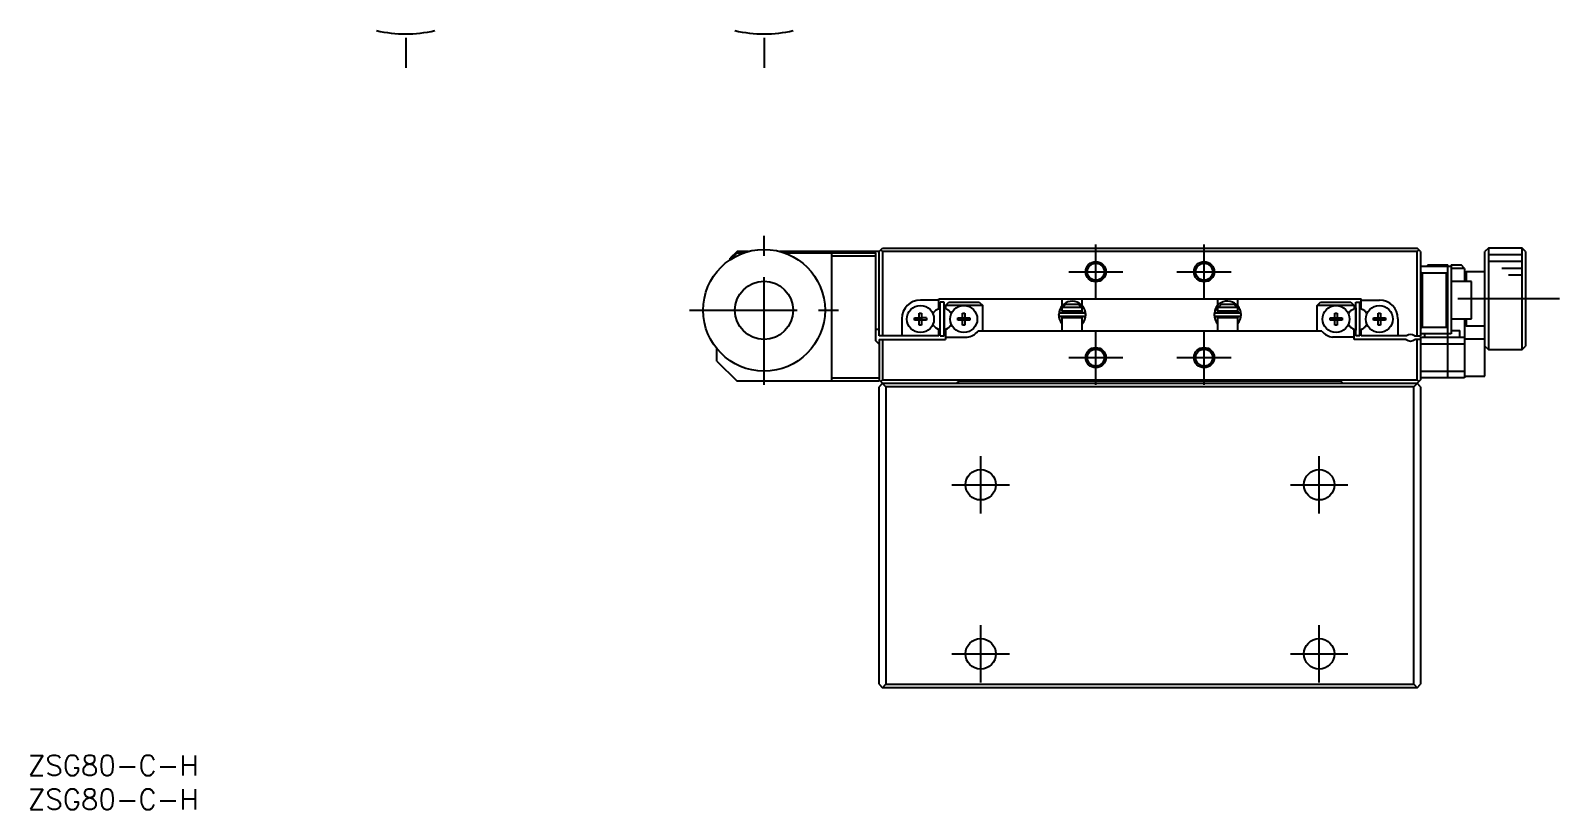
# Model space of a CAD drawing. Extents: x 0 to 477, y -8 to 328.
# Drawn here: x 0.4 to 226.2, y -8 to 107.2 of the extents above; entities that cross this region are included whole.
import ezdxf

# ---------------------------------------------------------------- set-up
doc = ezdxf.new("R2010")
doc.units = 0
doc.header["$LTSCALE"] = 0.5
doc.linetypes.add('CENTER', pattern=[50.8, 31.75, -6.35, 6.35, -6.35])
for name, color, linetype in [('MSM_CENTER', 1, 'CENTER'), ('MSM_CONTINUOUS', 7, 'CONTINUOUS'), ('MSM_NARROW', 5, 'CONTINUOUS'), ('MSM_PART_NUMBER', 7, 'CONTINUOUS')]:
    doc.layers.add(name, color=color, linetype=linetype)
doc.styles.get("Standard").update_dxf_attribs({"font": 'txt.shx', "height": 3, "bigfont": 'bigfont.shx'})

# ---------------------------------------------------------------- blocks, each defined once
blk = doc.blocks.new('*U2')
at = {"layer": 'MSM_PART_NUMBER'}
blk.add_text('ZSG80-C-H', height=3, dxfattribs=at).set_placement((0, -3))
blk = doc.blocks.new('*U3')
at = {"layer": 'MSM_PART_NUMBER'}
blk.add_text('ZSG80-C-H', height=3, dxfattribs=at).set_placement((0, -8))

msp = doc.modelspace()

# ---------------------------------------------------------------- linework, layer by layer
at = {"layer": 'MSM_CENTER'}
for p, q in [((55.8, 207.654914), (55.8, 101.655071)), ((108.75, 207.654914), (108.75, 101.655071)), ((108.75, 54.8), (108.75, 76.8)), ((157.75, 67.5), (157.75, 75.5)), ((173.75, 67.5), (173.75, 75.5)), ((153.75, 71.5), (161.75, 71.5)), ((169.75, 71.5), (177.75, 71.5)), ((97.75, 65.8), (119.75, 65.8)), ((226.25, 67.5), (211.25, 67.5)), ((157.75, 54.8), (157.75, 62.8)), ((173.75, 54.8), (173.75, 62.8)), ((153.75, 58.8), (161.75, 58.8)), ((169.75, 58.8), (177.75, 58.8)), ((140.75, 35.75), (140.75, 44.25)), ((190.75, 35.75), (190.75, 44.25)), ((136.5, 40), (145, 40)), ((186.5, 40), (195, 40)), ((140.75, 10.75), (140.75, 19.25)), ((190.75, 10.75), (190.75, 19.25)), ((136.5, 15), (145, 15)), ((186.5, 15), (195, 15))]:
    msp.add_line(p, q, dxfattribs=at)
at = {"layer": 'MSM_CONTINUOUS'}
for p, q in [((125.75, 74.5), (126.25, 75)), ((126, 74.75), (126.25, 74.5)), ((126.25, 75), (205.25, 75)), ((205.75, 74.5), (205.25, 75)), ((205.25, 74.5), (205.5, 74.75)), ((215.75, 75), (215.25, 74.5)), ((215.75, 75), (215.75, 60)), ((220.75, 75), (215.75, 75)), ((220.75, 60), (220.75, 75)), ((221.25, 74.5), (220.75, 75)), ((104.75, 74.3), (103.698958, 73.248958)), ((104.75, 74.5), (103.75, 73.5)), ((103.75, 73.3), (103.75, 73.5)), ((106.445656, 74.5), (104.75, 74.5)), ((104.75, 74.3), (105.79196, 74.3)), ((125.75, 74.5), (111.054344, 74.5)), ((111.70804, 74.3), (125.25, 74.3)), ((118.75, 55.3), (118.75, 74.3)), ((125.25, 73.8), (118.75, 73.8)), ((125.25, 61.3), (125.25, 74.3)), ((125.75, 62), (125.75, 74.5)), ((126.25, 74.5), (126.25, 62)), ((205.25, 74.5), (126.25, 74.5)), ((205.25, 62), (205.25, 74.5)), ((205.75, 74.5), (205.75, 62)), ((205.75, 72.3), (210.25, 72.3)), ((206.85, 72.5), (206.65, 72.3)), ((206.85, 72.5), (209.75, 72.5)), ((209.75, 55.8), (209.75, 72.5)), ((210.25, 72.5), (211.75, 72.5)), ((210.25, 72.5), (210.25, 62.3)), ((212.25, 72), (211.75, 72.5)), ((215.25, 56.05), (215.25, 74.5)), ((221.25, 74.5), (221.25, 60.5)), ((205.75, 71.5), (205.95, 71.3)), ((205.95, 71.3), (205.95, 63.3)), ((209.55, 71.3), (205.95, 71.3)), ((209.55, 71.3), (209.75, 71.5)), ((209.55, 63.3), (209.55, 71.3)), ((212.25, 72), (210.25, 72)), ((213.25, 70.05), (210.25, 70.05)), ((212.25, 72), (212.25, 70.05)), ((212.45, 71.5), (212.25, 71.3)), ((212.45, 71.5), (212.45, 70.05)), ((215.25, 71.5), (212.45, 71.5)), ((213.25, 64.55), (213.25, 70.05)), ((134.55, 67.3), (131.85, 67.3)), ((134.25625, 65.874815), (134.55, 66.044412)), ((134.55, 67.5), (196.95, 67.5)), ((134.55, 66.044412), (134.55, 67.5)), ((134.75, 62), (134.75, 67)), ((135.35, 67), (134.75, 67)), ((135.35, 62), (135.35, 67)), ((135.350002, 66.15), (135.350002, 62.85)), ((135.55, 66.5), (136.05, 67)), ((135.55, 66.5), (135.55, 66.044412)), ((141.05, 66.5), (135.55, 66.5)), ((135.55, 66.044412), (135.84375, 65.874815)), ((136.05, 67), (140.55, 67)), ((140.55, 67), (141.05, 66.5)), ((141.05, 62.7), (141.05, 66.5)), ((152.404587, 65.865409), (152.270838, 65.174163)), ((152.369677, 65.676034), (152.36882, 65.640295)), ((152.36882, 65.640295), (152.369748, 65.604558)), ((152.372318, 65.711689), (152.369677, 65.676034)), ((152.369748, 65.604558), (152.37246, 65.56891)), ((152.376738, 65.747172), (152.372318, 65.711689)), ((152.37246, 65.56891), (152.376949, 65.53344)), ((152.382925, 65.782397), (152.376738, 65.747172)), ((152.376949, 65.53344), (152.383205, 65.498233)), ((152.390866, 65.817276), (152.382925, 65.782397)), ((152.400541, 65.851725), (152.390866, 65.817276)), ((152.411927, 65.885656), (152.400541, 65.851725)), ((152.420799, 65.906149), (152.404587, 65.865409)), ((152.424264, 65.917243), (152.411927, 65.885656)), ((152.424761, 65.918096), (152.424264, 65.917243)), ((152.430146, 65.920714), (152.424761, 65.918096)), ((152.429068, 65.926138), (152.685626, 65.84982)), ((152.44359, 65.959366), (152.429094, 65.926025)), ((152.434842, 65.921198), (152.430146, 65.920714)), ((152.440813, 65.921094), (152.434842, 65.921198)), ((152.448019, 65.920404), (152.440813, 65.921094)), ((152.456414, 65.919132), (152.448019, 65.920404)), ((152.465944, 65.917286), (152.456414, 65.919132)), ((152.476547, 65.914879), (152.465944, 65.917286)), ((152.488155, 65.911926), (152.476547, 65.914879)), ((152.500693, 65.908445), (152.488155, 65.911926)), ((152.514079, 65.90446), (152.500693, 65.908445)), ((152.528227, 65.899997), (152.514079, 65.90446)), ((152.543045, 65.895083), (152.528227, 65.899997)), ((152.558438, 65.889752), (152.543045, 65.895083)), ((152.574305, 65.884036), (152.558438, 65.889752)), ((152.590545, 65.877975), (152.574305, 65.884036)), ((152.607052, 65.871605), (152.590545, 65.877975)), ((152.62372, 65.86497), (152.607052, 65.871605)), ((152.64044, 65.858111), (152.62372, 65.86497)), ((152.657104, 65.851074), (152.64044, 65.858111)), ((152.673605, 65.843903), (152.657104, 65.851074)), ((152.689836, 65.836645), (152.673605, 65.843903)), ((152.685626, 65.84982), (152.750008, 65.818646)), ((152.705692, 65.829347), (152.689836, 65.836645)), ((152.721071, 65.822056), (152.705692, 65.829347)), ((152.735872, 65.81482), (152.721071, 65.822056)), ((152.75, 65.807684), (152.735872, 65.81482)), ((152.75, 67.5), (152.75, 66.444331)), ((155.75, 66.2), (152.75, 66.2)), ((152.75, 66.2), (152.75, 65.7)), ((152.75, 65.7), (155.75, 65.7)), ((152.804317, 66.2), (153.333485, 66.7)), ((152.818851, 65.645132), (152.819413, 65.658754)), ((152.818989, 65.631503), (152.818851, 65.645132)), ((152.819826, 65.617903), (152.818989, 65.631503)), ((152.819413, 65.658754), (152.820673, 65.672332)), ((152.821358, 65.60437), (152.819826, 65.617903)), ((152.820673, 65.672332), (152.822628, 65.685829)), ((152.82358, 65.590938), (152.821358, 65.60437)), ((152.822628, 65.685829), (152.825273, 65.699208)), ((152.826483, 65.577644), (152.82358, 65.590938)), ((152.825273, 65.699208), (152.825453, 65.700004)), ((152.83006, 65.564523), (152.826483, 65.577644)), ((152.834297, 65.551608), (152.83006, 65.564523)), ((152.839183, 65.538932), (152.834297, 65.551608)), ((152.844701, 65.526528), (152.839183, 65.538932)), ((152.850835, 65.514425), (152.844701, 65.526528)), ((152.857568, 65.502655), (152.850835, 65.514425)), ((152.864879, 65.491244), (152.857568, 65.502655)), ((153.25, 65.7), (153.25, 65.370506)), ((153.333485, 66.7), (155.166515, 66.7)), ((155.166515, 66.7), (155.695683, 66.2)), ((155.25, 65.370506), (155.25, 65.7)), ((155.68378, 65.50705), (155.676654, 65.495454)), ((155.690314, 65.518997), (155.68378, 65.50705)), ((155.696237, 65.531264), (155.690314, 65.518997)), ((155.701531, 65.54382), (155.696237, 65.531264)), ((155.70618, 65.556634), (155.701531, 65.54382)), ((155.710171, 65.569671), (155.70618, 65.556634)), ((155.713491, 65.582897), (155.710171, 65.569671)), ((155.713286, 65.700016), (155.715139, 65.69119)), ((155.71613, 65.596277), (155.713491, 65.582897)), ((155.715139, 65.69119), (155.717368, 65.677754)), ((155.71808, 65.609775), (155.71613, 65.596277)), ((155.717368, 65.677754), (155.718907, 65.664216)), ((155.717546, 65.700031), (155.803989, 65.370523)), ((155.719335, 65.623354), (155.71808, 65.609775)), ((155.718907, 65.664216), (155.719749, 65.650612)), ((155.719892, 65.636979), (155.719335, 65.623354)), ((155.719749, 65.650612), (155.719892, 65.636979)), ((155.75, 66.488251), (155.75, 67.5)), ((155.75, 65.7), (155.75, 66.2)), ((156.113551, 65.916771), (156.100598, 65.947029)), ((156.135113, 65.8615), (156.114478, 65.917243)), ((175.366904, 65.874638), (175.233155, 65.183391)), ((175.331993, 65.685263), (175.331136, 65.649523)), ((175.331136, 65.649523), (175.332065, 65.613786)), ((175.334635, 65.720918), (175.331993, 65.685263)), ((175.332065, 65.613786), (175.334777, 65.578139)), ((175.339054, 65.756401), (175.334635, 65.720918)), ((175.334777, 65.578139), (175.339266, 65.542669)), ((175.345242, 65.791625), (175.339054, 65.756401)), ((175.339266, 65.542669), (175.345521, 65.507462)), ((175.353182, 65.826504), (175.345242, 65.791625)), ((175.345521, 65.507462), (175.353527, 65.472605)), ((175.362857, 65.860953), (175.353182, 65.826504)), ((175.374243, 65.894885), (175.362857, 65.860953)), ((175.383115, 65.915377), (175.366904, 65.874638)), ((175.38658, 65.926472), (175.374243, 65.894885)), ((175.387077, 65.927325), (175.38658, 65.926472)), ((175.392665, 65.929981), (175.387077, 65.927325)), ((175.405907, 65.968594), (175.38875, 65.928946)), ((175.391385, 65.935367), (175.647942, 65.859048)), ((175.397228, 65.930428), (175.392665, 65.929981)), ((175.402972, 65.930332), (175.397228, 65.930428)), ((175.409864, 65.929691), (175.402972, 65.930332)), ((175.417862, 65.92851), (175.409864, 65.929691)), ((175.426918, 65.926795), (175.417862, 65.92851)), ((175.436978, 65.924558), (175.426918, 65.926795)), ((175.447982, 65.921812), (175.436978, 65.924558)), ((175.459863, 65.918572), (175.447982, 65.921812)), ((175.47255, 65.914859), (175.459863, 65.918572)), ((175.485967, 65.910695), (175.47255, 65.914859)), ((175.500034, 65.906104), (175.485967, 65.910695)), ((175.514665, 65.901115), (175.500034, 65.906104)), ((175.529774, 65.895757), (175.514665, 65.901115)), ((175.54527, 65.890063), (175.529774, 65.895757)), ((175.561059, 65.884066), (175.54527, 65.890063)), ((175.577046, 65.877803), (175.561059, 65.884066)), ((175.593136, 65.871311), (175.577046, 65.877803)), ((175.609233, 65.864629), (175.593136, 65.871311)), ((175.625239, 65.857797), (175.609233, 65.864629)), ((175.641059, 65.850857), (175.625239, 65.857797)), ((175.656597, 65.843849), (175.641059, 65.850857)), ((175.647942, 65.859048), (175.750025, 65.806907)), ((175.67176, 65.836817), (175.656597, 65.843849)), ((175.686458, 65.829802), (175.67176, 65.836817)), ((175.700602, 65.822846), (175.686458, 65.829802)), ((175.714107, 65.815991), (175.700602, 65.822846)), ((175.726892, 65.809278), (175.714107, 65.815991)), ((175.73888, 65.802748), (175.726892, 65.809278)), ((175.75, 65.79644), (175.73888, 65.802748)), ((175.75, 67.5), (175.75, 66.496318)), ((178.75, 66.2), (175.75, 66.2)), ((175.75, 66.2), (175.75, 65.7)), ((175.75, 65.7), (178.75, 65.7)), ((175.781168, 65.654361), (175.781729, 65.667983)), ((175.781306, 65.640732), (175.781168, 65.654361)), ((175.782143, 65.627132), (175.781306, 65.640732)), ((175.781729, 65.667983), (175.782989, 65.68156)), ((175.783674, 65.613598), (175.782143, 65.627132)), ((175.782989, 65.68156), (175.784945, 65.695057)), ((175.785896, 65.600167), (175.783674, 65.613598)), ((175.784945, 65.695057), (175.785842, 65.700015)), ((175.7888, 65.586873), (175.785896, 65.600167)), ((175.792376, 65.573751), (175.7888, 65.586873)), ((175.796614, 65.560836), (175.792376, 65.573751)), ((175.801499, 65.548161), (175.796614, 65.560836)), ((175.807017, 65.535756), (175.801499, 65.548161)), ((175.804317, 66.2), (176.333485, 66.7)), ((175.813152, 65.523654), (175.807017, 65.535756)), ((175.819884, 65.511883), (175.813152, 65.523654)), ((175.827196, 65.500473), (175.819884, 65.511883)), ((176.25, 65.7), (176.25, 65.379734)), ((176.333485, 66.7), (178.166515, 66.7)), ((178.166515, 66.7), (178.695683, 66.2)), ((178.25, 65.379734), (178.25, 65.7)), ((178.638971, 65.504682), (178.631273, 65.493465)), ((178.646097, 65.516279), (178.638971, 65.504682)), ((178.652631, 65.528226), (178.646097, 65.516279)), ((178.658553, 65.540493), (178.652631, 65.528226)), ((178.663847, 65.553049), (178.658553, 65.540493)), ((178.668497, 65.565862), (178.663847, 65.553049)), ((178.672487, 65.578899), (178.668497, 65.565862)), ((178.675807, 65.592125), (178.672487, 65.578899)), ((178.678446, 65.605505), (178.675807, 65.592125)), ((178.677536, 65.700002), (178.679685, 65.686982)), ((178.680396, 65.619003), (178.678446, 65.605505)), ((178.679685, 65.686982), (178.681223, 65.673444)), ((178.681652, 65.632583), (178.680396, 65.619003)), ((178.681223, 65.673444), (178.682065, 65.65984)), ((178.682208, 65.646208), (178.681652, 65.632583)), ((178.682065, 65.65984), (178.682208, 65.646208)), ((178.683344, 65.700086), (178.766306, 65.379752)), ((178.75, 66.454798), (178.75, 67.5)), ((178.75, 65.7), (178.75, 66.2)), ((179.075868, 65.926), (179.062915, 65.956258)), ((179.09743, 65.870729), (179.076795, 65.926472)), ((190.45, 66.5), (190.95, 67)), ((195.95, 66.5), (190.45, 66.5)), ((190.45, 62.7), (190.45, 66.5)), ((190.95, 67), (195.45, 67)), ((195.45, 67), (195.95, 66.5)), ((195.95, 66.044412), (195.65625, 65.874815)), ((195.95, 66.5), (195.95, 66.044412)), ((196.149998, 66.15), (196.149998, 62.85)), ((196.15, 62), (196.15, 67)), ((196.15, 67), (196.75, 67)), ((196.75, 62), (196.75, 67)), ((196.95, 66.044412), (196.95, 67.5)), ((196.95, 67.3), (199.65, 67.3)), ((197.24375, 65.874815), (196.95, 66.044412)), ((129.1, 64.55), (129.1, 62)), ((130.963639, 64.68), (131.67, 64.68)), ((130.963639, 64.32), (130.963639, 64.68)), ((131.67, 64.32), (130.963639, 64.32)), ((131.67, 65.386361), (132.03, 65.386361)), ((131.67, 64.68), (131.67, 65.386361)), ((131.680372, 64.669628), (131.67, 64.68)), ((131.680372, 64.330372), (131.67, 64.32)), ((131.67, 63.613639), (131.67, 64.32)), ((132.03, 63.613639), (131.67, 63.613639)), ((131.680372, 64.330372), (131.680372, 64.669628)), ((131.680372, 64.669628), (132.019628, 64.669628)), ((132.019628, 64.330372), (131.680372, 64.330372)), ((132.019628, 64.669628), (132.03, 64.68)), ((132.019628, 64.669628), (132.019628, 64.330372)), ((132.019628, 64.330372), (132.03, 64.32)), ((132.03, 65.386361), (132.03, 64.68)), ((132.736361, 64.68), (132.03, 64.68)), ((132.03, 64.32), (132.03, 63.613639)), ((132.736361, 64.32), (132.03, 64.32)), ((132.736361, 64.68), (132.736361, 64.32)), ((137.363639, 64.68), (138.07, 64.68)), ((137.363639, 64.32), (137.363639, 64.68)), ((138.07, 64.32), (137.363639, 64.32)), ((138.07, 65.386361), (138.43, 65.386361)), ((138.07, 64.68), (138.07, 65.386361)), ((138.080372, 64.669628), (138.07, 64.68)), ((138.080372, 64.330372), (138.07, 64.32)), ((138.07, 63.613639), (138.07, 64.32)), ((138.43, 63.613639), (138.07, 63.613639)), ((138.080372, 64.330372), (138.080372, 64.669628)), ((138.080372, 64.669628), (138.419628, 64.669628)), ((138.419628, 64.330372), (138.080372, 64.330372)), ((138.419628, 64.669628), (138.43, 64.68)), ((138.419628, 64.669628), (138.419628, 64.330372)), ((138.419628, 64.330372), (138.43, 64.32)), ((138.43, 65.386361), (138.43, 64.68)), ((138.43, 64.68), (139.136361, 64.68)), ((138.43, 64.32), (138.43, 63.613639)), ((139.136361, 64.32), (138.43, 64.32)), ((139.136361, 64.68), (139.136361, 64.32)), ((152.383205, 65.498233), (152.391211, 65.463376)), ((152.391211, 65.463376), (152.400948, 65.428954)), ((152.400948, 65.428954), (152.412394, 65.395051)), ((152.412394, 65.395051), (152.425521, 65.36175)), ((152.425521, 65.36175), (152.426299, 65.359919)), ((156.044371, 65.370506), (152.494371, 65.370506)), ((152.494371, 64.920506), (156.044371, 64.920506)), ((152.783984, 64.699949), (152.734766, 64.920454)), ((155.75, 64.7), (152.75, 64.7)), ((152.75, 64.7), (152.75, 62.7)), ((152.858855, 65.5), (153.25, 65.5)), ((152.872749, 65.48022), (152.864879, 65.491244)), ((152.881155, 65.469609), (152.872749, 65.48022)), ((152.890075, 65.459434), (152.881155, 65.469609)), ((152.899484, 65.44972), (152.890075, 65.459434)), ((152.909359, 65.440487), (152.899484, 65.44972)), ((152.919673, 65.431756), (152.909359, 65.440487)), ((152.9304, 65.423546), (152.919673, 65.431756)), ((152.941515, 65.415875), (152.9304, 65.423546)), ((152.952988, 65.408759), (152.941515, 65.415875)), ((152.964794, 65.402213), (152.952988, 65.408759)), ((152.976902, 65.396251), (152.964794, 65.402213)), ((152.989284, 65.390885), (152.976902, 65.396251)), ((153.001911, 65.386126), (152.989284, 65.390885)), ((153.014753, 65.381986), (153.001911, 65.386126)), ((153.027781, 65.378471), (153.014753, 65.381986)), ((153.040963, 65.37559), (153.027781, 65.378471)), ((153.054271, 65.373349), (153.040963, 65.37559)), ((153.067672, 65.371752), (153.054271, 65.373349)), ((153.081137, 65.370804), (153.067672, 65.371752)), ((153.093923, 65.370506), (153.081137, 65.370804)), ((153.25, 64.920506), (153.25, 64.7)), ((155.25, 65.5), (155.679668, 65.5)), ((155.25, 64.7), (155.25, 64.920506)), ((155.448374, 65.37053), (155.444819, 65.370506)), ((155.461866, 65.371034), (155.448374, 65.37053)), ((155.47532, 65.372188), (155.461866, 65.371034)), ((155.488706, 65.373991), (155.47532, 65.372188)), ((155.501993, 65.376439), (155.488706, 65.373991)), ((155.51515, 65.379527), (155.501993, 65.376439)), ((155.528145, 65.383251), (155.51515, 65.379527)), ((155.540949, 65.387602), (155.528145, 65.383251)), ((155.553531, 65.392571), (155.540949, 65.387602)), ((155.565862, 65.39815), (155.553531, 65.392571)), ((155.57791, 65.404326), (155.565862, 65.39815)), ((155.589646, 65.411087), (155.57791, 65.404326)), ((155.601043, 65.418419), (155.589646, 65.411087)), ((155.61207, 65.426305), (155.601043, 65.418419)), ((155.6227, 65.434731), (155.61207, 65.426305)), ((155.632905, 65.443676), (155.6227, 65.434731)), ((155.642659, 65.453121), (155.632905, 65.443676)), ((155.651935, 65.463045), (155.642659, 65.453121)), ((155.660709, 65.473425), (155.651935, 65.463045)), ((155.668957, 65.484236), (155.660709, 65.473425)), ((155.676654, 65.495454), (155.668957, 65.484236)), ((155.75, 62.7), (155.75, 64.7)), ((155.754844, 64.699831), (155.750234, 64.684677)), ((155.803663, 64.920452), (155.754844, 64.699831)), ((175.353527, 65.472605), (175.363265, 65.438183)), ((175.363265, 65.438183), (175.37471, 65.404279)), ((175.37471, 65.404279), (175.387837, 65.370978)), ((175.387837, 65.370978), (175.388615, 65.369147)), ((179.006687, 65.379734), (175.456687, 65.379734)), ((175.456687, 64.929734), (179.006687, 64.929734)), ((175.749169, 64.699754), (175.697082, 64.929682)), ((178.75, 64.7), (175.75, 64.7)), ((175.75, 64.7), (175.75, 62.7)), ((175.835066, 65.489449), (175.827196, 65.500473)), ((175.827276, 65.5), (176.25, 65.5)), ((175.843472, 65.478837), (175.835066, 65.489449)), ((175.852391, 65.468663), (175.843472, 65.478837)), ((175.8618, 65.458949), (175.852391, 65.468663)), ((175.871675, 65.449716), (175.8618, 65.458949)), ((175.881989, 65.440985), (175.871675, 65.449716)), ((175.892717, 65.432775), (175.881989, 65.440985)), ((175.903831, 65.425104), (175.892717, 65.432775)), ((175.915305, 65.417987), (175.903831, 65.425104)), ((175.92711, 65.411441), (175.915305, 65.417987)), ((175.939218, 65.405479), (175.92711, 65.411441)), ((175.9516, 65.400113), (175.939218, 65.405479)), ((175.964227, 65.395355), (175.9516, 65.400113)), ((175.977069, 65.391214), (175.964227, 65.395355)), ((175.990097, 65.3877), (175.977069, 65.391214)), ((176.00328, 65.384819), (175.990097, 65.3877)), ((176.016587, 65.382577), (176.00328, 65.384819)), ((176.029989, 65.380981), (176.016587, 65.382577)), ((176.043453, 65.380033), (176.029989, 65.380981)), ((176.056239, 65.379734), (176.043453, 65.380033)), ((176.25, 64.929734), (176.25, 64.7)), ((178.25, 65.5), (178.636232, 65.5)), ((178.25, 64.7), (178.25, 64.929734)), ((178.410691, 65.379758), (178.407136, 65.379734)), ((178.424182, 65.380262), (178.410691, 65.379758)), ((178.437637, 65.381416), (178.424182, 65.380262)), ((178.451023, 65.383219), (178.437637, 65.381416)), ((178.464309, 65.385667), (178.451023, 65.383219)), ((178.477466, 65.388756), (178.464309, 65.385667)), ((178.490462, 65.392479), (178.477466, 65.388756)), ((178.503266, 65.39683), (178.490462, 65.392479)), ((178.515848, 65.4018), (178.503266, 65.39683)), ((178.528178, 65.407378), (178.515848, 65.4018)), ((178.540226, 65.413554), (178.528178, 65.407378)), ((178.551963, 65.420315), (178.540226, 65.413554)), ((178.563359, 65.427647), (178.551963, 65.420315)), ((178.574386, 65.435534), (178.563359, 65.427647)), ((178.585016, 65.443959), (178.574386, 65.435534)), ((178.595222, 65.452904), (178.585016, 65.443959)), ((178.604975, 65.46235), (178.595222, 65.452904)), ((178.614252, 65.472274), (178.604975, 65.46235)), ((178.623026, 65.482653), (178.614252, 65.472274)), ((178.631273, 65.493465), (178.623026, 65.482653)), ((178.765979, 64.92968), (178.714396, 64.699908)), ((178.75, 62.7), (178.75, 64.7)), ((192.363639, 64.32), (192.363639, 64.68)), ((192.363639, 64.68), (193.07, 64.68)), ((193.07, 64.32), (192.363639, 64.32)), ((193.07, 65.386361), (193.43, 65.386361)), ((193.07, 64.68), (193.07, 65.386361)), ((193.080372, 64.669628), (193.07, 64.68)), ((193.080372, 64.330372), (193.07, 64.32)), ((193.07, 63.613639), (193.07, 64.32)), ((193.43, 63.613639), (193.07, 63.613639)), ((193.080372, 64.330372), (193.080372, 64.669628)), ((193.080372, 64.669628), (193.419628, 64.669628)), ((193.419628, 64.330372), (193.080372, 64.330372)), ((193.419628, 64.669628), (193.43, 64.68)), ((193.419628, 64.669628), (193.419628, 64.330372)), ((193.419628, 64.330372), (193.43, 64.32)), ((193.43, 65.386361), (193.43, 64.68)), ((193.43, 64.68), (194.136361, 64.68)), ((193.43, 64.32), (193.43, 63.613639)), ((194.136361, 64.32), (193.43, 64.32)), ((194.136361, 64.68), (194.136361, 64.32)), ((198.763639, 64.32), (198.763639, 64.68)), ((198.763639, 64.68), (199.47, 64.68)), ((199.47, 64.32), (198.763639, 64.32)), ((199.47, 65.386361), (199.83, 65.386361)), ((199.47, 64.68), (199.47, 65.386361)), ((199.480372, 64.669628), (199.47, 64.68)), ((199.480372, 64.330372), (199.47, 64.32)), ((199.47, 63.613639), (199.47, 64.32)), ((199.83, 63.613639), (199.47, 63.613639)), ((199.480372, 64.330372), (199.480372, 64.669628)), ((199.480372, 64.669628), (199.819628, 64.669628)), ((199.819628, 64.330372), (199.480372, 64.330372)), ((199.819628, 64.669628), (199.83, 64.68)), ((199.819628, 64.669628), (199.819628, 64.330372)), ((199.819628, 64.330372), (199.83, 64.32)), ((199.83, 65.386361), (199.83, 64.68)), ((199.83, 64.68), (200.536361, 64.68)), ((199.83, 64.32), (199.83, 63.613639)), ((200.536361, 64.32), (199.83, 64.32)), ((200.536361, 64.68), (200.536361, 64.32)), ((202.4, 64.55), (202.4, 62)), ((205.95, 63.3), (205.75, 63.1)), ((205.95, 63.3), (209.55, 63.3)), ((209.75, 63.1), (209.55, 63.3)), ((210.25, 64.55), (213.25, 64.55)), ((212.25, 64.55), (212.25, 55.8)), ((212.25, 63.7), (212.45, 63.5)), ((212.45, 64.55), (212.45, 63.500233)), ((212.45, 63.5), (215.25, 63.5)), ((125.25, 63), (125.75, 63)), ((125.75, 60.8), (125.25, 61.3)), ((134.55, 62), (125.75, 62)), ((125.75, 61.5), (125.75, 55.3)), ((125.75, 61.5), (135.55, 61.5)), ((126.25, 61.5), (126.25, 55.5)), ((134.55, 62.955588), (134.25625, 63.125185)), ((134.55, 62), (134.55, 62.955588)), ((134.75, 62), (135.35, 62)), ((135.84375, 63.125185), (135.55, 62.955588)), ((135.55, 62.955588), (135.55, 61.5)), ((135.55, 61.8), (138.772015, 61.8)), ((191.170938, 62.7), (140.329062, 62.7)), ((195.95, 61.8), (192.727985, 61.8)), ((195.65625, 63.125185), (195.95, 62.955588)), ((195.95, 61.5), (195.95, 62.955588)), ((203.588562, 61.5), (195.95, 61.5)), ((196.75, 62), (196.15, 62)), ((196.95, 62.955588), (197.24375, 63.125185)), ((196.95, 62), (196.95, 62.955588)), ((203.65, 62), (196.95, 62)), ((204.85, 62), (205.75, 62)), ((205.75, 61.5), (204.911438, 61.5)), ((205.25, 55.5), (205.25, 61.5)), ((210.25, 62.3), (205.75, 62.3)), ((205.75, 61.8), (212.25, 61.8)), ((205.75, 61.8), (205.75, 55.5)), ((206.35, 61.8), (206.35, 62.3)), ((210.25, 62.8), (211.55, 62.8)), ((211.55, 61.8), (211.55, 62.8)), ((215.25, 61.55), (212.25, 61.55)), ((101.75, 58.3), (101.75, 60.143146)), ((212.25, 60.8), (205.75, 60.8)), ((215.25, 60.5), (215.75, 60)), ((215.75, 60), (220.75, 60)), ((220.75, 60), (221.25, 60.5)), ((101.75, 58.3), (104.75, 55.3)), ((205.75, 56.8), (212.25, 56.8)), ((125.75, 55.3), (104.75, 55.3)), ((118.75, 55.8), (125.75, 55.8)), ((125.75, 55.5), (126.75, 54.5)), ((126.25, 55), (125.75, 54.5)), ((125.75, 10.5), (125.75, 54.5)), ((126.25, 55.5), (126, 55.25)), ((126.25, 55.5), (205.25, 55.5)), ((126.25, 55), (205.25, 55)), ((204.75, 54.5), (126.75, 54.5)), ((126.75, 54.5), (126.75, 10.5)), ((137.25, 55), (137.6, 55.35)), ((137.6, 55.35), (193.9, 55.35)), ((193.9, 55.35), (194.25, 55)), ((205.75, 55.5), (204.75, 54.5)), ((204.75, 10.5), (204.75, 54.5)), ((205.5, 55.25), (205.25, 55.5)), ((205.75, 54.5), (205.25, 55)), ((212.25, 55.8), (205.75, 55.8)), ((205.75, 54.5), (205.75, 10.5)), ((212.25, 56.05), (215.25, 56.05)), ((125.75, 10.5), (126.25, 10)), ((126.25, 10), (126.75, 10.5)), ((205.25, 10), (126.25, 10)), ((126.75, 10.5), (204.75, 10.5)), ((204.75, 10.5), (205.25, 10)), ((205.25, 10), (205.75, 10.5))]:
    msp.add_line(p, q, dxfattribs=at)
for centre, radius in [((108.75, 65.8), 9), ((157.75, 71.5), 1.25), ((173.75, 71.5), 1.25), ((108.75, 65.8), 4.3), ((131.85, 64.5), 2), ((138.25, 64.5), 2), ((193.25, 64.5), 2), ((199.65, 64.5), 2), ((157.75, 58.8), 1.25), ((173.75, 58.8), 1.25), ((140.75, 40), 2.25), ((190.75, 40), 2.25), ((140.75, 15), 2.25), ((190.75, 15), 2.25)]:
    msp.add_circle(centre, radius, dxfattribs=at)
for centre, radius, start, end in [((55.8, 125.395071), 18.74, 256.734971, 283.26500541), ((108.75, 125.395071), 18.74, 256.734971, 283.26500541), ((131.85, 64.55), 2.75, 90, 180), ((135.16481, 64.385), 1.75, 134.995594, 148.113496), ((135.050001, 64.5), 1.5875, 135.000025, 149.566818), ((135.05, 64.5), 1.5875, 120, 135), ((135.050001, 64.5), 1.5875, 100.893089, 120), ((135.05, 64.5), 1.5875, 45, 60), ((134.93519, 64.385), 1.75, 31.886504, 45.004406), ((135.050001, 64.5), 1.5875, 30.433263, 45.000025), ((154.26921, 65.145146), 1.998953, 0.830461, 157.286566), ((177.231527, 65.154375), 1.998953, 0.830461, 157.286566), ((196.56481, 64.385), 1.75, 134.995594, 148.113496), ((196.449999, 64.5), 1.5875, 134.999975, 149.566737), ((196.45, 64.5), 1.5875, 120, 135), ((196.449999, 64.5), 1.5875, 60, 79.106911), ((196.45, 64.5), 1.5875, 45, 60), ((196.33519, 64.385), 1.75, 31.886504, 45.004406), ((196.449999, 64.5), 1.5875, 30.433182, 44.999975), ((199.65, 64.55), 2.75, 0, 90), ((135.16481, 64.615), 1.75, 211.886504, 225.004406), ((135.050001, 64.5), 1.5875, 210.433182, 224.999975), ((135.05, 64.5), 1.5875, 225, 240), ((135.05, 64.5), 1.5875, 300, 315), ((134.93519, 64.615), 1.75, 314.995594, 328.113496), ((135.050001, 64.5), 1.5875, 314.999975, 329.566737), ((152.494371, 65.145506), 0.225, 90, 270), ((154.274162, 65.147207), 2.003618, 180.78297, 220.460387), ((154.273955, 65.143887), 1.994111, 317.758977, 359.233591), ((156.044371, 65.145506), 0.225, 270, 90), ((175.456687, 65.154734), 0.225, 90, 270), ((177.235529, 65.156247), 2.002667, 180.777946, 222.110892), ((177.236351, 65.153225), 1.994033, 319.400601, 359.230412), ((179.006687, 65.154734), 0.225, 270, 90), ((196.56481, 64.615), 1.75, 211.886504, 225.004406), ((196.449999, 64.5), 1.5875, 210.433263, 225.000025), ((196.45, 64.5), 1.5875, 225, 240), ((196.45, 64.5), 1.5875, 300, 315), ((196.449999, 64.5), 1.5875, 315.000025, 329.566818), ((196.33519, 64.615), 1.75, 314.995594, 328.113496), ((135.050001, 64.5), 1.5875, 239.999969, 259.10691), ((135.050001, 64.5), 1.5875, 280.89309, 300), ((138.25, 64.5), 2.75, 280.942499, 319.114807), ((193.25, 64.5), 2.75, 220.885193, 259.057501), ((196.449999, 64.5), 1.5875, 240.000031, 259.10691), ((196.449999, 64.5), 1.5875, 280.893005, 300), ((204.25, 62.25), 1, 228.590378, 311.409622), ((204.25, 61.2), 1, 53.130102, 126.869898)]:
    msp.add_arc(centre, radius, start, end, dxfattribs=at)
at = {"layer": 'MSM_NARROW'}
for p, q in [((220.75, 74), (215.75, 74)), ((220.75, 73), (215.75, 73)), ((220.75, 72), (217.75, 72)), ((220.75, 71), (218.75, 71))]:
    msp.add_line(p, q, dxfattribs=at)
for centre in [(157.75, 71.5), (173.75, 71.5), (157.75, 58.8), (173.75, 58.8)]:
    msp.add_circle(centre, 1.5, dxfattribs=at)

# ---------------------------------------------------------------- block references
at = {"layer": 'MSM_CONTINUOUS'}
for name in ['*U2', '*U3']:
    msp.add_blockref(name, (0, 0), dxfattribs=at)

doc.saveas('drawing.dxf')
